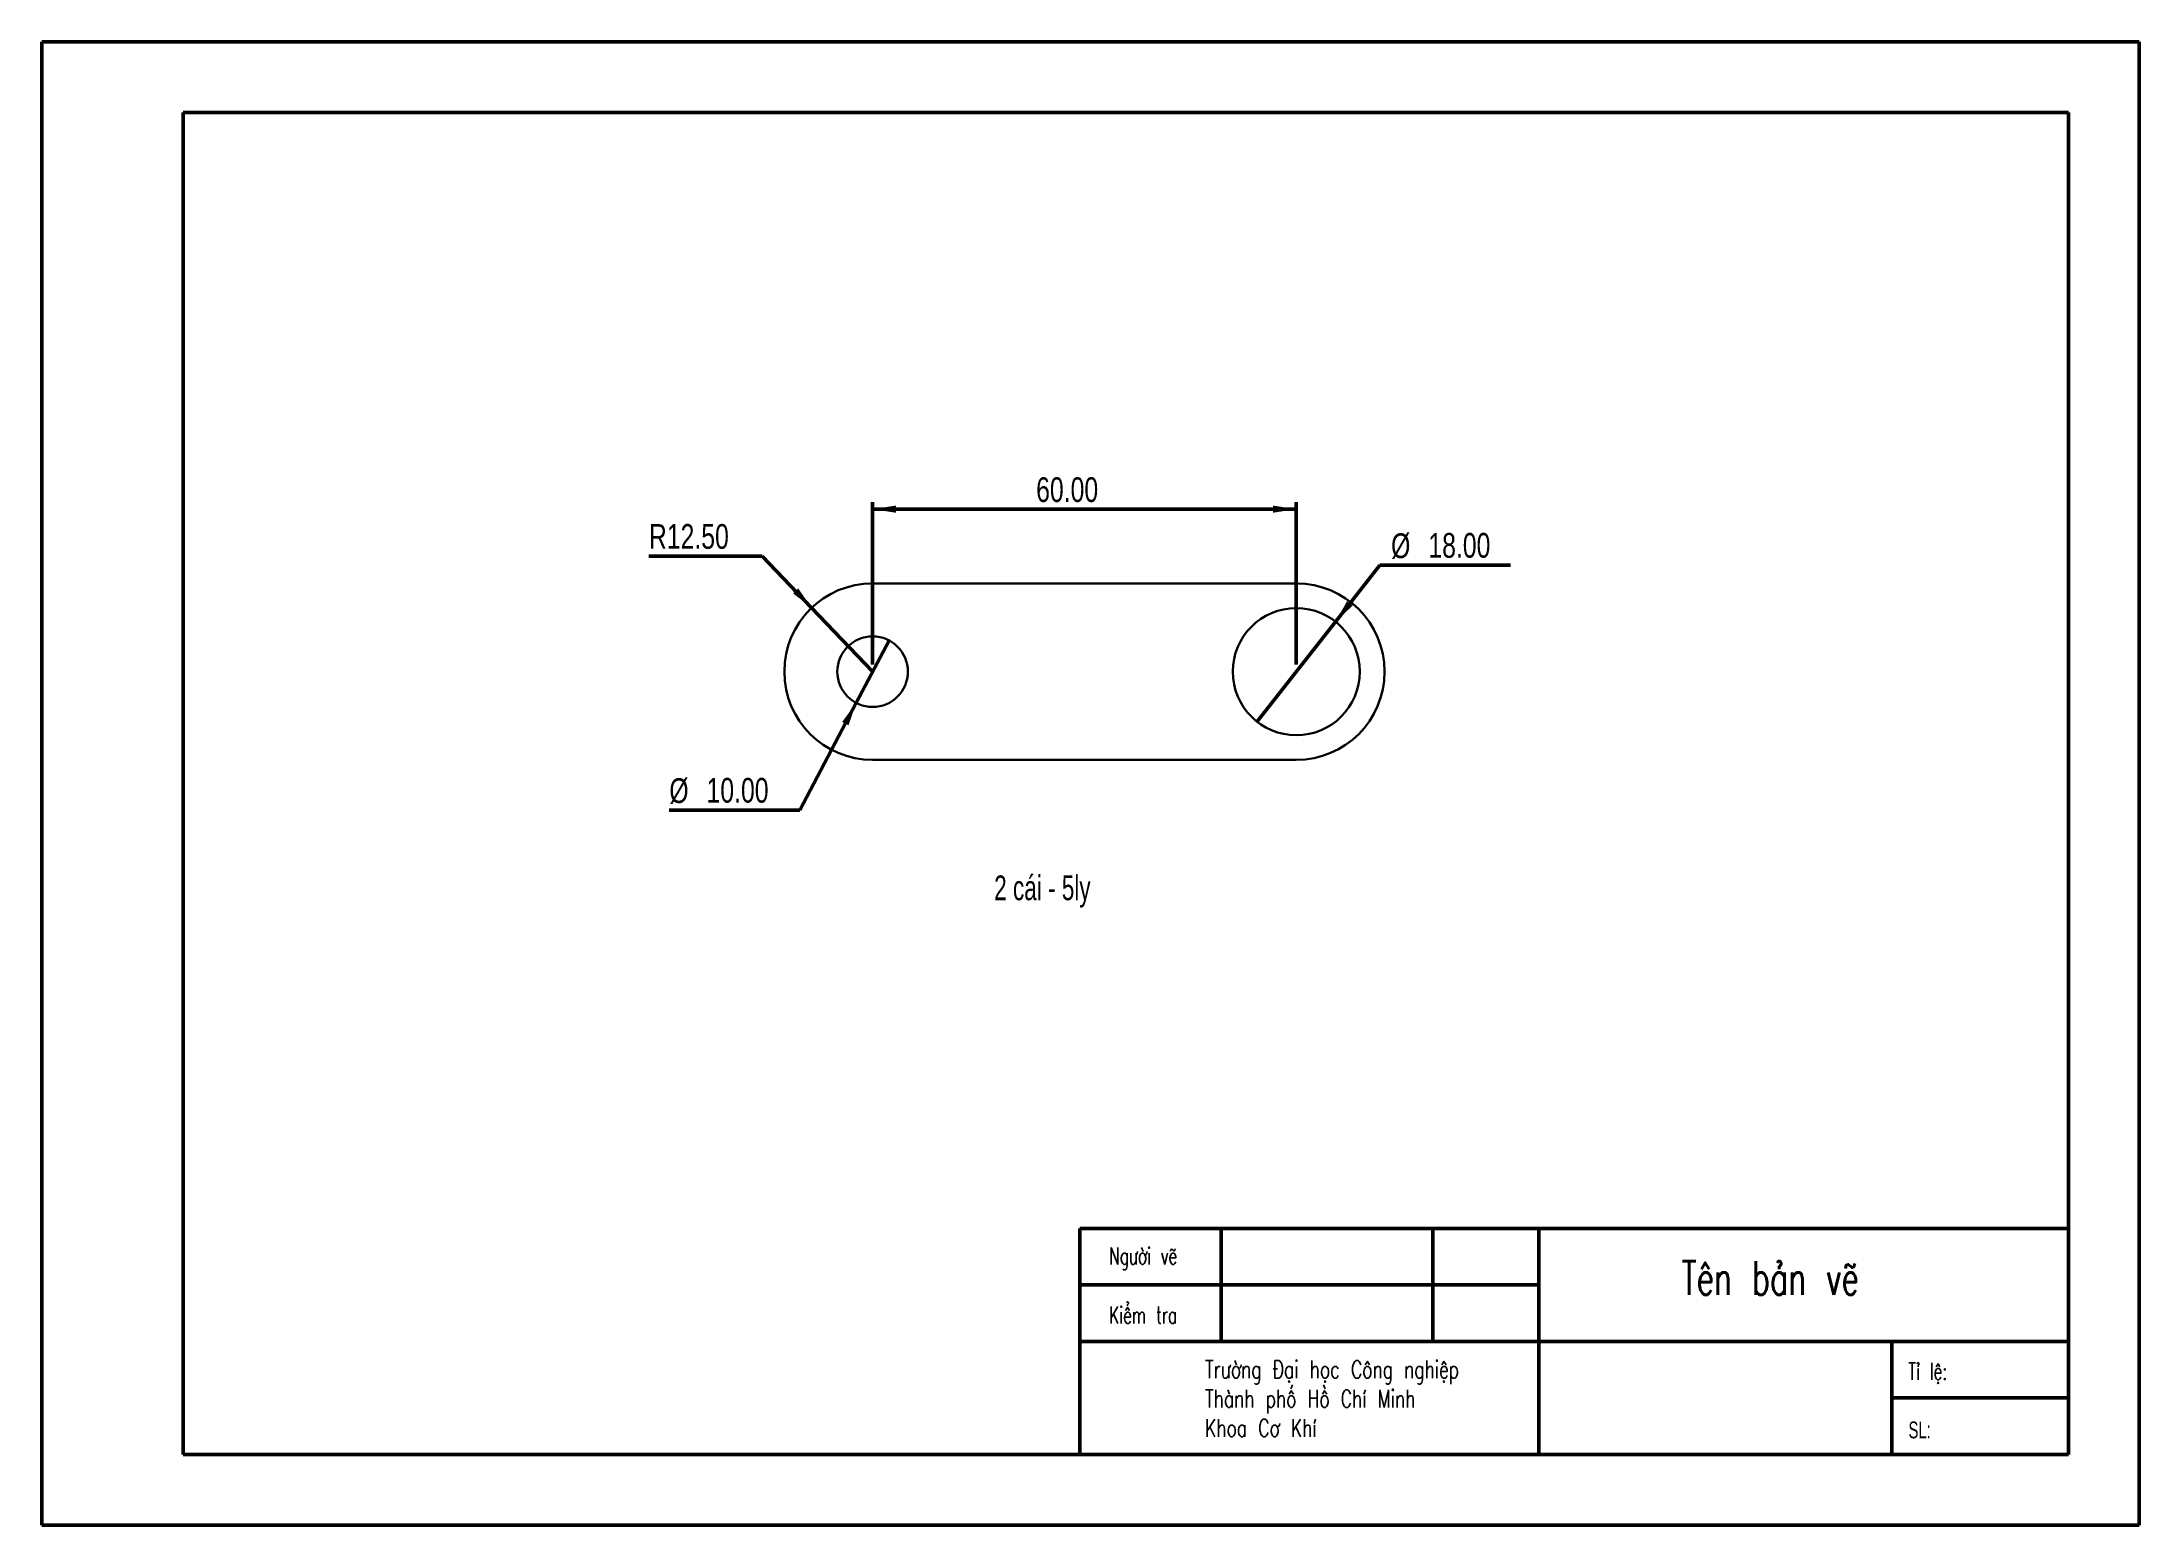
# Model space of a CAD drawing. Header units: millimetres. Extents: x 0 to 297, y 0 to 210.
import ezdxf

# ---------------------------------------------------------------- set-up
doc = ezdxf.new("R2010")
doc.units = ezdxf.units.MM
doc.layers.add('SLD-0', color=179, linetype='Continuous', lineweight=50)
doc.styles.add('SLDTEXTSTYLE0', font='TXT', dxfattribs={"width": 0.681818})
doc.styles.add('SLDTEXTSTYLE1', font='TXT', dxfattribs={"width": 0.663, "bigfont": 'bigfont'})
doc.styles.add('SLDTEXTSTYLE2', font='TXT', dxfattribs={"width": 0.710611, "bigfont": 'bigfont'})
doc.styles.add('SLDTEXTSTYLE3', font='TXT', dxfattribs={"width": 0.663})
doc.styles.add('SLDTEXTSTYLE4', font='TXT', dxfattribs={"width": 0.75})
doc.dimstyles.new('SLDDIMSTYLE0', dxfattribs={"dimtxt": 3.5, "dimasz": 3.302, "dimexe": 0, "dimexo": 0.0625, "dimgap": 0.875, "dimtad": 1, "dimrnd": 1e-09, "dimzin": 4, "dimdsep": 46, "dimtxsty": 'SLDTEXTSTYLE4', "dimsah": 1, "dimcen": 0.09, "dimadec": 0, "dimazin": 1, "dimtfac": 1, "dimtofl": 0, "dimtmove": 0, "dimatfit": 3, "dimfxl": 0, "dimfrac": 2, "dimtolj": 1, "dimtzin": 12, "dimarcsym": 0})
doc.dimstyles.new('SLDDIMSTYLE1', dxfattribs={"dimtxt": 3.5, "dimasz": 3.302, "dimexe": 0, "dimexo": 0.0625, "dimgap": 0.875, "dimtad": 0, "dimtih": 1, "dimtoh": 1, "dimrnd": 1e-09, "dimzin": 4, "dimdsep": 46, "dimtxsty": 'SLDTEXTSTYLE4', "dimsah": 1, "dimcen": 0, "dimadec": 0, "dimazin": 1, "dimtfac": 1, "dimtofl": 0, "dimtmove": 0, "dimatfit": 3, "dimfxl": 0, "dimfrac": 2, "dimtolj": 1, "dimtzin": 12, "dimarcsym": 0})
doc.dimstyles.new('SLDDIMSTYLE2', dxfattribs={"dimtxt": 3.5, "dimasz": 3.302, "dimexe": 0, "dimexo": 0.0625, "dimgap": 0.875, "dimtad": 0, "dimtih": 1, "dimtoh": 1, "dimrnd": 1e-09, "dimzin": 4, "dimdsep": 46, "dimtxsty": 'SLDTEXTSTYLE4', "dimblk1": 'NONE', "dimsah": 1, "dimcen": 0, "dimadec": 0, "dimazin": 1, "dimtfac": 1, "dimtmove": 0, "dimatfit": 3, "dimldrblk": 'NONE', "dimfxl": 0, "dimfrac": 2, "dimtolj": 1, "dimtzin": 12, "dimarcsym": 0})

# ---------------------------------------------------------------- blocks, each defined once
blk = doc.blocks.new('_D')
at = {"layer": 'SLD-0'}
for p, q in [((117.64, 121.84), (117.64, 144.85)), ((117.64, 143.85), (177.64, 143.85)), ((177.64, 121.84), (177.64, 144.85))]:
    blk.add_line(p, q, dxfattribs=at)
for points in [[(117.64, 143.85), (120.94, 143.34), (120.94, 144.35)], [(177.64, 143.85), (174.34, 144.35), (174.34, 143.34)]]:
    blk.add_solid(points, dxfattribs=at)
at = {"layer": 'SLD-0', "insert": (140.8, 148.36), "char_height": 3.5, "attachment_point": 1, "style": 'SLDTEXTSTYLE4'}
blk.add_mtext('60.00', dxfattribs=at)
blk = doc.blocks.new('_D_1')
at = {"layer": 'SLD-0'}
for p, q in [((102.02, 137.21), (85.96, 137.21)), ((109.01, 129.88), (102.02, 137.21)), ((117.64, 120.84), (109.01, 129.88))]:
    blk.add_line(p, q, dxfattribs=at)
blk.add_solid([(109.01, 129.88), (107.1, 132.62), (106.37, 131.92)], dxfattribs=at)
at = {"layer": 'SLD-0', "insert": (85.96, 141.73), "char_height": 3.5, "attachment_point": 1, "style": 'SLDTEXTSTYLE4'}
blk.add_mtext('R12.50', dxfattribs=at)
blk = doc.blocks.new('_D_2')
at = {"layer": 'SLD-0'}
for p, q in [((183.2, 127.91), (189.48, 135.9)), ((189.48, 135.9), (207.99, 135.9)), ((172.08, 113.76), (183.2, 127.91))]:
    blk.add_line(p, q, dxfattribs=at)
blk.add_solid([(183.2, 127.91), (185.64, 130.2), (184.84, 130.82)], dxfattribs=at)
at = {"layer": 'SLD-0', "char_height": 3.5, "attachment_point": 1, "style": 'SLDTEXTSTYLE4'}
for s, insert in [('%%c', (191.07, 140.42)), ('18.00', (196.35, 140.47))]:
    blk.add_mtext(s, dxfattribs=dict(at, insert=insert))
blk = doc.blocks.new('_None')
blk = doc.blocks.new('_D_3')
at = {"layer": 'SLD-0'}
for p, q in [((119.97, 125.26), (115.32, 116.41)), ((115.32, 116.41), (107.35, 101.23)), ((107.35, 101.23), (88.85, 101.23))]:
    blk.add_line(p, q, dxfattribs=at)
blk.add_solid([(115.32, 116.41), (113.33, 113.72), (114.23, 113.25)], dxfattribs=at)
at = {"layer": 'SLD-0', "char_height": 3.5, "attachment_point": 1, "style": 'SLDTEXTSTYLE4'}
for s, insert in [('%%c', (88.85, 105.74)), ('10.00', (94.12, 105.79))]:
    blk.add_mtext(s, dxfattribs=dict(at, insert=insert))

msp = doc.modelspace()

# ---------------------------------------------------------------- linework, layer by layer
at = {"color": 7, "linetype": 'Continuous', "lineweight": 35}
for p, q in [((177.641, 133.337), (117.641, 133.337)), ((117.641, 108.337), (177.641, 108.337))]:
    msp.add_line(p, q, dxfattribs=at)
for centre, radius in [((177.641, 120.837), 9), ((117.641, 120.837), 5)]:
    msp.add_circle(centre, radius, dxfattribs=at)
for centre, start, end in [((117.641, 120.837), 90, 270), ((177.641, 120.837), 270, 90)]:
    msp.add_arc(centre, 12.5, start, end, dxfattribs=at)
at = {"layer": 'SLD-0'}
for p, q in [((-0.001, 210), (296.999, 210)), ((-0.001, 0), (-0.001, 210)), ((296.999, 210), (296.999, 0)), ((19.999, 200), (19.999, 10)), ((286.999, 200), (19.999, 200)), ((286.999, 10), (286.999, 200)), ((146.999, 42), (146.999, 10)), ((286.999, 42), (146.999, 42)), ((166.999, 42), (166.999, 26)), ((196.999, 42), (196.999, 26)), ((211.999, 42), (211.999, 10)), ((211.999, 34), (146.999, 34)), ((286.999, 26), (146.999, 26)), ((261.999, 26), (261.999, 10)), ((286.999, 18), (261.999, 18)), ((19.999, 10), (286.999, 10)), ((296.999, 0), (-0.001, 0))]:
    msp.add_line(p, q, dxfattribs=at)

# ---------------------------------------------------------------- texts
at = {"layer": 'SLD-0', "attachment_point": 1}
for s, insert, char_height, style in [('2 cái - 5ly', (134.857, 91.978), 3.5, 'SLDTEXTSTYLE0'), ('Người vẽ', (151.17, 39.29), 2.3813, 'SLDTEXTSTYLE1'), ('Tên bản vẽ', (232.185, 37.356), 4.7625, 'SLDTEXTSTYLE1'), ('Kiểm tra', (151.17, 30.924), 2.3813, 'SLDTEXTSTYLE1'), ('Trường Đại học Công nghiệp', (164.733, 23.295), 2.5, 'SLDTEXTSTYLE2'), ('Tỉ lệ:', (264.344, 22.959), 2.3813, 'SLDTEXTSTYLE1'), ('Thành phố Hồ Chí Minh', (164.733, 19.145), 2.5, 'SLDTEXTSTYLE2'), ('Khoa Cơ Khí', (164.733, 14.995), 2.5, 'SLDTEXTSTYLE2'), ('SL:', (264.344, 14.659), 2.3813, 'SLDTEXTSTYLE3')]:
    msp.add_mtext(s, dxfattribs=dict(at, insert=insert, char_height=char_height, style=style))

# ---------------------------------------------------------------- dimensions: what is measured, and where the dimension line sits
at = {"layer": 'SLD-0'}
dim = msp.add_linear_dim(base=(177.641, 143.846), p1=(117.641, 120.837), p2=(177.641, 120.837), dimstyle='SLDDIMSTYLE0', dxfattribs=at)
dim.commit()
dim.dimension.update_dxf_attribs({"geometry": '_D', "text_midpoint": (146.618, 143.846), "dimtype": 160})
dim = msp.add_radius_dim(center=(117.641, 120.837), mpoint=(109.013, 129.881), dimstyle='SLDDIMSTYLE1', dxfattribs=at)
dim.commit()
dim.dimension.update_dxf_attribs({"geometry": '_D_1', "text_midpoint": (93.194, 139.993), "dimtype": 164})
for p1, p2, picture, middle in [((172.08, 113.761), (183.203, 127.913), '_D_2', (199.529, 138.709)), ((119.965, 125.264), (115.318, 116.41), '_D_3', (97.304, 104.034))]:
    dim = msp.add_diameter_dim_2p(p1=p1, p2=p2, dimstyle='SLDDIMSTYLE2', dxfattribs=at)
    dim.commit()
    dim.dimension.update_dxf_attribs({"geometry": picture, "text_midpoint": middle, "dimtype": 163})

doc.saveas('drawing.dxf')
